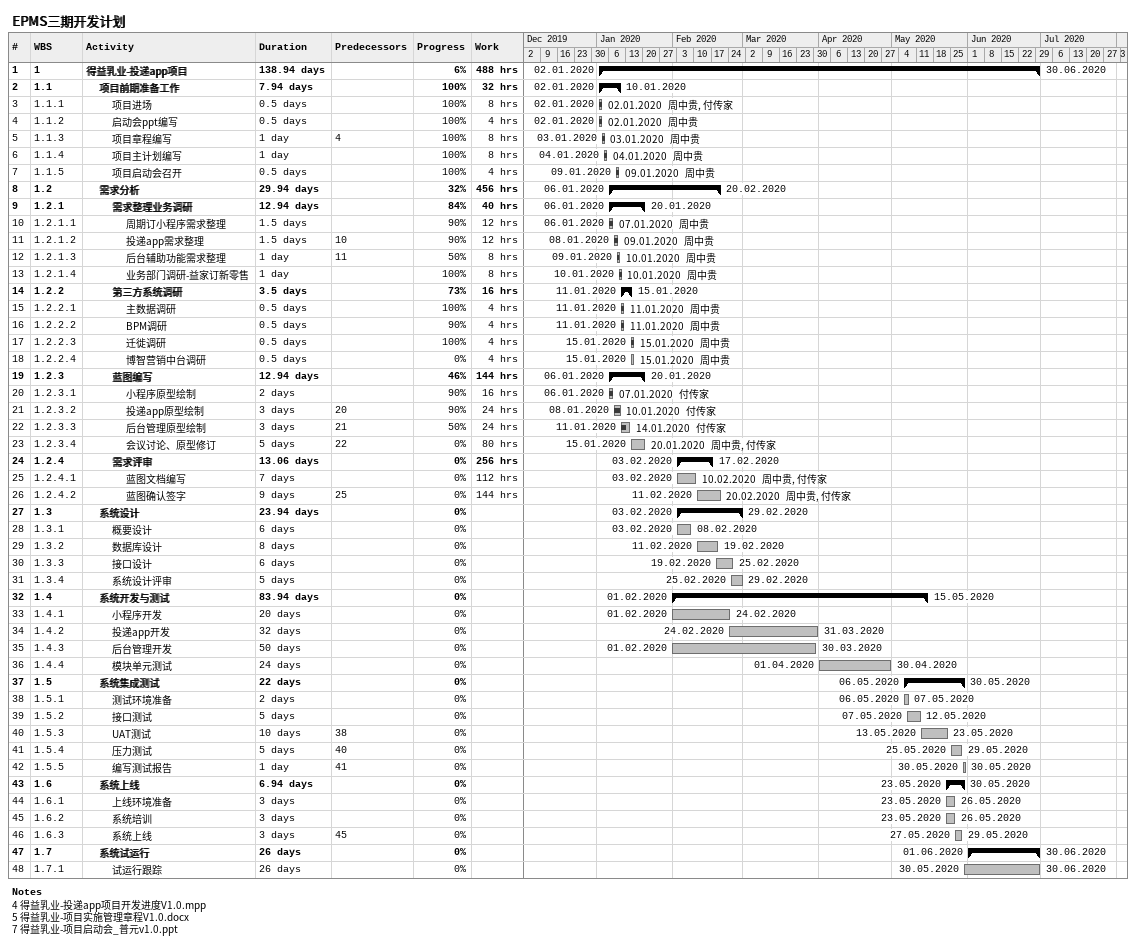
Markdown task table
EPMS三期开发计划

| ID | WBS | Task | Duration | Start | Finish | Predecessors | Resources | % complete | Work (h) |
|---|---|---|---|---|---|---|---|---|---|
| 1 | 1 | **得益乳业-投递app项目** | 138.94d | 2020-01-02 | 2020-06-30 |  |  | 6 | 488 |
| 2 | 1.1 | **项目前期准备工作** | 7.94d | 2020-01-02 | 2020-01-10 |  |  | 100 | 32 |
| 3 | 1.1.1 | 项目进场 | 0.5d | 2020-01-02 | 2020-01-02 |  | 周中贵, 付传家 | 100 | 8 |
| 4 | 1.1.2 | 启动会ppt编写 | 0.5d | 2020-01-02 | 2020-01-02 |  | 周中贵 | 100 | 4 |
| 5 | 1.1.3 | 项目章程编写 | 1d | 2020-01-03 | 2020-01-03 | 4 | 周中贵 | 100 | 8 |
| 6 | 1.1.4 | 项目主计划编写 | 1d | 2020-01-04 | 2020-01-04 |  | 周中贵 | 100 | 8 |
| 7 | 1.1.5 | 项目启动会召开 | 0.5d | 2020-01-09 | 2020-01-09 |  | 周中贵 | 100 | 4 |
| 8 | 1.2 | **需求分析** | 29.94d | 2020-01-06 | 2020-02-20 |  |  | 32 | 456 |
| 9 | 1.2.1 | **需求整理业务调研** | 12.94d | 2020-01-06 | 2020-01-20 |  |  | 84 | 40 |
| 10 | 1.2.1.1 | 周期订小程序需求整理 | 1.5d | 2020-01-06 | 2020-01-07 |  | 周中贵 | 90 | 12 |
| 11 | 1.2.1.2 | 投递app需求整理 | 1.5d | 2020-01-08 | 2020-01-09 | 10 | 周中贵 | 90 | 12 |
| 12 | 1.2.1.3 | 后台辅助功能需求整理 | 1d | 2020-01-09 | 2020-01-10 | 11 | 周中贵 | 50 | 8 |
| 13 | 1.2.1.4 | 业务部门调研-益家订新零售 | 1d | 2020-01-10 | 2020-01-10 |  | 周中贵 | 100 | 8 |
| 14 | 1.2.2 | **第三方系统调研** | 3.5d | 2020-01-11 | 2020-01-15 |  |  | 73 | 16 |
| 15 | 1.2.2.1 | 主数据调研 | 0.5d | 2020-01-11 | 2020-01-11 |  | 周中贵 | 100 | 4 |
| 16 | 1.2.2.2 | BPM调研 | 0.5d | 2020-01-11 | 2020-01-11 |  | 周中贵 | 90 | 4 |
| 17 | 1.2.2.3 | 迁徙调研 | 0.5d | 2020-01-15 | 2020-01-15 |  | 周中贵 | 100 | 4 |
| 18 | 1.2.2.4 | 博智营销中台调研 | 0.5d | 2020-01-15 | 2020-01-15 |  | 周中贵 | 0 | 4 |
| 19 | 1.2.3 | **蓝图编写** | 12.94d | 2020-01-06 | 2020-01-20 |  |  | 46 | 144 |
| 20 | 1.2.3.1 | 小程序原型绘制 | 2d | 2020-01-06 | 2020-01-07 |  | 付传家 | 90 | 16 |
| 21 | 1.2.3.2 | 投递app原型绘制 | 3d | 2020-01-08 | 2020-01-10 | 20 | 付传家 | 90 | 24 |
| 22 | 1.2.3.3 | 后台管理原型绘制 | 3d | 2020-01-11 | 2020-01-14 | 21 | 付传家 | 50 | 24 |
| 23 | 1.2.3.4 | 会议讨论、原型修订 | 5d | 2020-01-15 | 2020-01-20 | 22 | 周中贵, 付传家 | 0 | 80 |
| 24 | 1.2.4 | **需求评审** | 13.06d | 2020-02-03 | 2020-02-17 |  |  | 0 | 256 |
| 25 | 1.2.4.1 | 蓝图文档编写 | 7d | 2020-02-03 | 2020-02-10 |  | 周中贵, 付传家 | 0 | 112 |
| 26 | 1.2.4.2 | 蓝图确认签字 | 9d | 2020-02-11 | 2020-02-20 | 25 | 周中贵, 付传家 | 0 | 144 |
| 27 | 1.3 | **系统设计** | 23.94d | 2020-02-03 | 2020-02-29 |  |  | 0 |  |
| 28 | 1.3.1 | 概要设计 | 6d | 2020-02-03 | 2020-02-08 |  |  | 0 |  |
| 29 | 1.3.2 | 数据库设计 | 8d | 2020-02-11 | 2020-02-19 |  |  | 0 |  |
| 30 | 1.3.3 | 接口设计 | 6d | 2020-02-19 | 2020-02-25 |  |  | 0 |  |
| 31 | 1.3.4 | 系统设计评审 | 5d | 2020-02-25 | 2020-02-29 |  |  | 0 |  |
| 32 | 1.4 | **系统开发与测试** | 83.94d | 2020-02-01 | 2020-05-15 |  |  | 0 |  |
| 33 | 1.4.1 | 小程序开发 | 20d | 2020-02-01 | 2020-02-24 |  |  | 0 |  |
| 34 | 1.4.2 | 投递app开发 | 32d | 2020-02-24 | 2020-03-31 |  |  | 0 |  |
| 35 | 1.4.3 | 后台管理开发 | 50d | 2020-02-01 | 2020-03-30 |  |  | 0 |  |
| 36 | 1.4.4 | 模块单元测试 | 24d | 2020-04-01 | 2020-04-30 |  |  | 0 |  |
| 37 | 1.5 | **系统集成测试** | 22d | 2020-05-06 | 2020-05-30 |  |  | 0 |  |
| 38 | 1.5.1 | 测试环境准备 | 2d | 2020-05-06 | 2020-05-07 |  |  | 0 |  |
| 39 | 1.5.2 | 接口测试 | 5d | 2020-05-07 | 2020-05-12 |  |  | 0 |  |
| 40 | 1.5.3 | UAT测试 | 10d | 2020-05-13 | 2020-05-23 | 38 |  | 0 |  |
| 41 | 1.5.4 | 压力测试 | 5d | 2020-05-25 | 2020-05-29 | 40 |  | 0 |  |
| 42 | 1.5.5 | 编写测试报告 | 1d | 2020-05-30 | 2020-05-30 | 41 |  | 0 |  |
| 43 | 1.6 | **系统上线** | 6.94d | 2020-05-23 | 2020-05-30 |  |  | 0 |  |
| 44 | 1.6.1 | 上线环境准备 | 3d | 2020-05-23 | 2020-05-26 |  |  | 0 |  |
| 45 | 1.6.2 | 系统培训 | 3d | 2020-05-23 | 2020-05-26 |  |  | 0 |  |
| 46 | 1.6.3 | 系统上线 | 3d | 2020-05-27 | 2020-05-29 | 45 |  | 0 |  |
| 47 | 1.7 | **系统试运行** | 26d | 2020-06-01 | 2020-06-30 |  |  | 0 |  |
| 48 | 1.7.1 | 试运行跟踪 | 26d | 2020-05-30 | 2020-06-30 |  |  | 0 |  |

Notes
- 4: 得益乳业-投递app项目开发进度V1.0.mpp
- 5: 得益乳业-项目实施管理章程V1.0.docx
- 7: 得益乳业-项目启动会_普元v1.0.ppt
